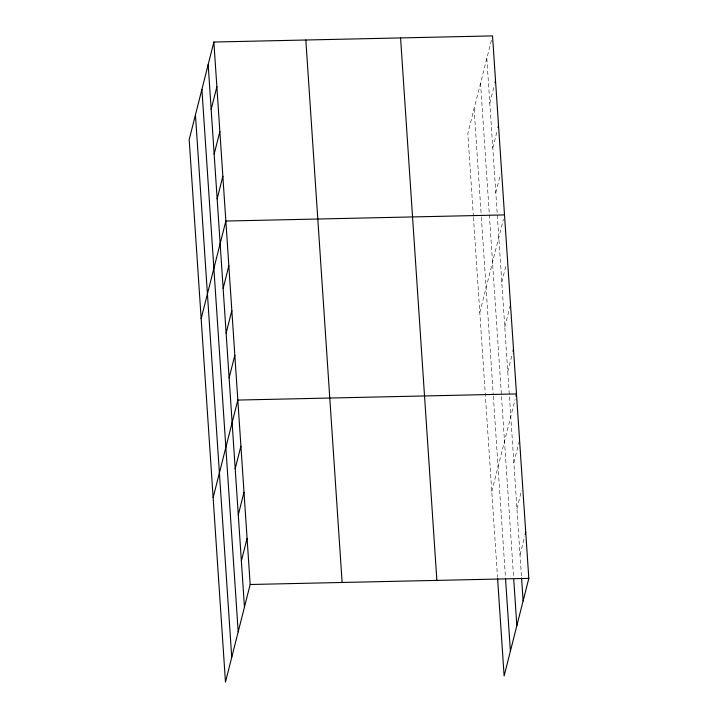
<?xml version="1.0" encoding="UTF-8"?>
<svg xmlns="http://www.w3.org/2000/svg" width="718" height="718" viewBox="0 0 718 718"><rect width="100%" height="100%" fill="white"/><g stroke="black" fill="none" stroke-linecap="round" stroke-linejoin="round"><path stroke-width="0.54" stroke-dasharray="3.59 2.69" d="M491.444 40.199L467.831 133.503L473.368 216.297M489.811 103.23L494.433 84.957M492.808 147.989L497.161 130.784M495.797 192.738L500.428 174.465M479.812 312.518L503.417 219.214M501.783 282.246L506.136 265.041M504.781 326.995L510.22 305.5M507.779 371.753L512.401 353.471M491.785 491.534L515.12 399.307M513.855 462.616L519.293 441.112M516.942 508.721L521.564 490.448M520.02 554.835L524.652 536.561M486.822 58.481L521.492 576.796M480.557 83.234L513.612 577.398M474.095 108.741L481.284 216.154M481.356 217.276L493.257 395.169M493.338 396.291L505.391 576.563M473.449 217.419L497.511 577.164"/><path stroke-width="1.08" d="M213.874 42.03L189.184 139.633L225.47 682.1L250.169 584.497L213.874 42.03L492.53 35.9L528.816 578.367L504.126 675.97L497.583 578.259M211.155 109.36L216.872 86.779M214.152 154.11L219.861 131.538M217.15 198.868L222.858 176.287M201.157 318.648L225.856 221.045L504.503 214.915M223.136 288.376L228.845 265.795M226.125 333.125L231.842 310.553M229.123 377.883L234.831 355.302M213.129 497.664L237.829 400.061L516.484 393.931L515.937 396.076M235.199 468.746L240.916 446.165M238.286 514.851L243.994 492.279M241.365 560.964L247.082 538.383M494.98 82.803L495.528 80.649M497.978 127.562L498.516 125.408M512.948 351.326L513.487 349.172M525.19 534.407L525.738 532.253M250.169 584.497L528.816 578.367M521.564 577.891L523.108 600.948M513.756 579.597L516.843 625.701M505.544 578.753L510.39 651.208M400.572 37.919L436.867 580.386M305.832 40.011L342.118 582.477M208.166 64.602L244.452 607.069M201.902 89.364L238.188 631.831M195.449 114.871L231.734 657.338"/></g></svg>
